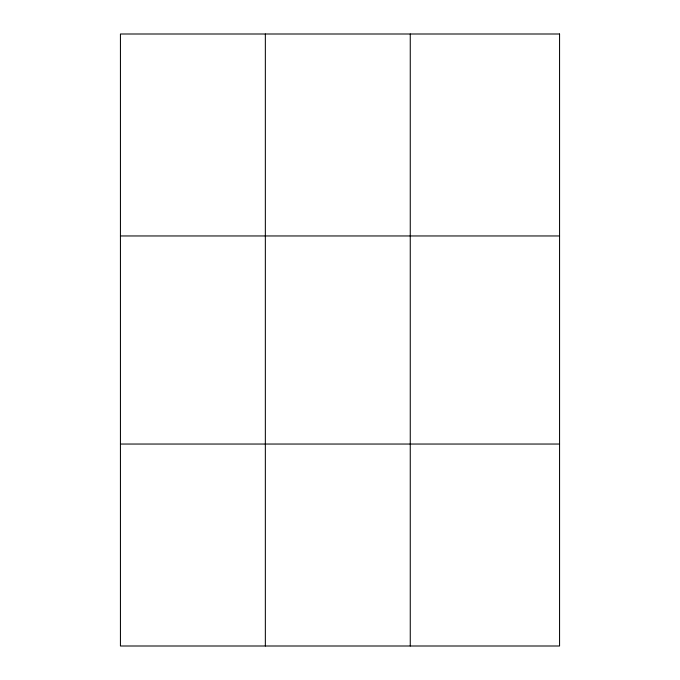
<?xml version="1.0" encoding="UTF-8"?>
<svg xmlns="http://www.w3.org/2000/svg" width="680" height="680" viewBox="0 0 680 680"><rect width="100%" height="100%" fill="white"/><g stroke="black" fill="none" stroke-linecap="round" stroke-linejoin="round"><path stroke-width="1.02" d="M265.344 34L265.344 646M410.261 34L410.261 646M120.436 235.96L559.563 235.96M120.436 444.04L559.563 444.04M559.563 34L559.563 646L120.436 646L120.436 34L559.563 34"/></g></svg>
